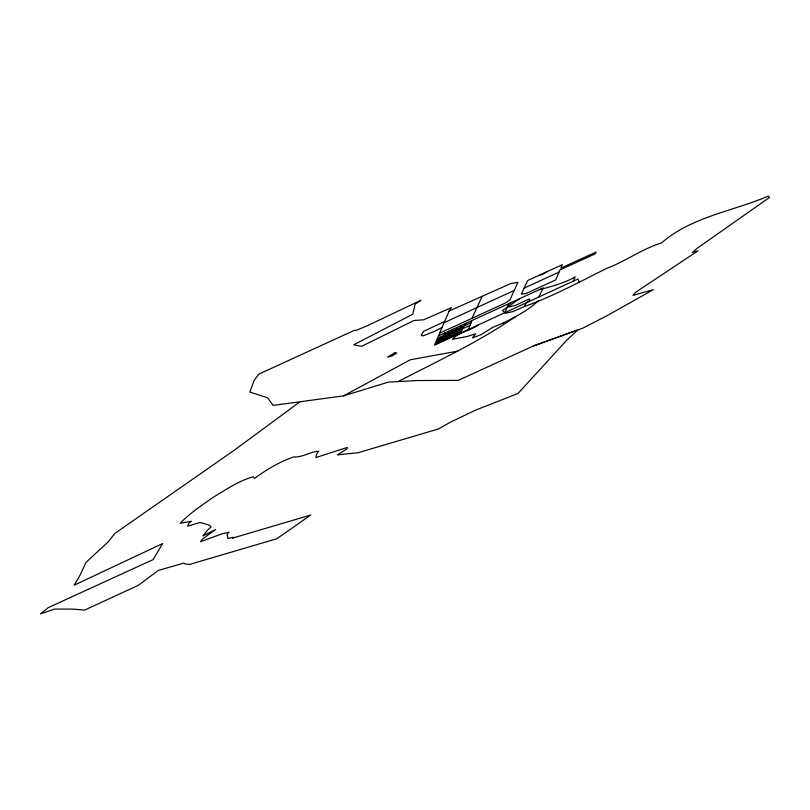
<?xml version="1.0" encoding="UTF-8"?>
<svg xmlns="http://www.w3.org/2000/svg" width="810" height="810" viewBox="0 0 810 810"><rect width="100%" height="100%" fill="white"/><g stroke="black" fill="none" stroke-linecap="round" stroke-linejoin="round"><path stroke-width="1.21" d="M441.663 328.364L434.524 345.151L504.944 312.64L508.842 303.618M441.652 328.374L449.104 311.07L510.705 283.561L517.924 282.366L509.814 300.095L504.488 303.426L440.134 332.93M468.464 329.397L471.855 320.568M471.957 318.33L482.152 296.318M524.08 288.127L521.346 294.172L526.247 293.423L555.701 279.936L559.973 269.892L595.198 253.884L596.038 252.102L560.763 268.14L562.292 264.718L527.705 280.503L524.08 288.127L558.91 272.15M519.838 298.586L502.423 310.635L504.944 312.64L538.792 297.047L543.226 287.864L438.949 335.654M437.39 340.362L436.317 342.66L449.358 336.676M440.66 340.666L441.733 338.367M445.034 332.859L443.961 335.178L471.015 322.765M443.475 340.504L446.421 334.166M445.004 338.671L446.077 336.373M447.363 333.609L448.436 331.31M450.431 334.378L448.821 337.831L454.035 335.441M451.717 331.614L452.79 329.316M456.06 329.63L457.134 327.321M453.904 335.715L456.86 329.376M460.404 327.635L461.477 325.326M464.758 325.64L465.821 323.342M538.792 297.047L573.176 281.202L575.201 276.919C563.79 283.318 551.701 286.487 539.298 289.666M504.944 312.64L505.804 313.186L512.943 311.587L524.465 306.494L526.186 302.899L530.044 300.308L529.082 299.011L515.636 305.34L507.536 307.122M449.104 311.08L451.403 307.598L423.589 319.818L414.092 320.466L361.564 346.336L353.727 344.827L412.725 314.25L415.155 304.064L420.876 300.318L366.383 326.157L355.62 330.541L354.709 330.186L258.765 374.139L254.117 380.487L249.814 392.02L267.563 397.791L273.112 405.405L343.531 395.867L388.405 382.117L416.664 380.548L458.318 380.366L533.132 346.072L582.663 328.232L607.399 315.485L653.346 289.676L632.934 295.377L635.728 292.238L697.997 250.796L692.449 252.406L697.157 248.285L769.5 197.468L768.346 196.101C732.675 211.288 691.598 216.797 661.608 242.848C642.158 248.923 625.583 261.296 606.477 268.485C579.444 281.951 552.916 296.389 524.465 306.494M538.771 300.419C528.474 310.19 515.778 316.74 503.172 323.058M299.214 402.357L234.586 449.985L114.777 533.506L108.236 541.809L85.89 562.515L80.514 574.331L74.206 585.164L162.668 543.551L153.141 559.578L48.236 607.662L40.5 613.899L54.726 609.069L73.092 609.11L84.564 610.133L138.449 585.245L158.203 570.483L183.941 563.092L184.832 563.851L189.348 564.489L276.736 538.782L310.817 514.988L232.379 538.184L233.553 537.232L227.944 538.478L227.073 534.387L229.169 532.17L221.91 533.881L200.566 541.667L202.621 538.944L215.49 529.538L202.966 535.937L207.735 529.902L211.126 527.026L209.405 525.163L200.06 522.46L187.707 526.166L189.175 522.926L191.383 521.316L180.255 523.26C189.823 513.165 201.801 505.329 213.172 497.3C226.091 489.716 238.748 480.613 253.348 476.827L254.492 478.416C266.611 469.517 279.49 461.933 293.615 456.931C302.565 457.63 310.159 451.615 318.735 451.15L316.447 454.258L315.94 457.539L347.358 447.424L347.065 448.831L337.284 454.886L358.212 452.719L438.605 428.905L450.562 422.101L475.591 410.133L518.005 393.478L565.795 341.202L577.773 329.903L533.122 346.083M508.832 304.175L511.201 302.545M547.023 271.694L542.477 274.458L539.511 275.117M515.251 316.811C478.467 342.215 437.694 361.007 398.156 381.571M343.531 395.867L410.194 359.812L457.63 351.145M478.275 324.921C470.367 330.784 458.966 331.948 452.415 339.339L467.127 336.474L475.662 333.862L472.422 337.922L480.968 334.702L492.612 327.422L503.172 323.048M441.966 327.534L433.876 331.644L422.891 335.907L421.18 335.32L423.66 331.31L444.255 321.631M514.421 290.344L443.951 322.755M438.706 339.106L462.915 328.009M436.58 340.726L470.002 325.407M437.42 341.871L461.619 330.774M573.176 281.202L578.087 278.974L579.241 282.062M507.748 306.251L509.47 305.755M439.536 337.325L436.59 343.663L460.789 332.566L463.745 326.227L439.536 337.325M394.855 352.826L387.808 356.947L391.24 356.279L396.758 353.059L394.855 352.826"/></g></svg>
